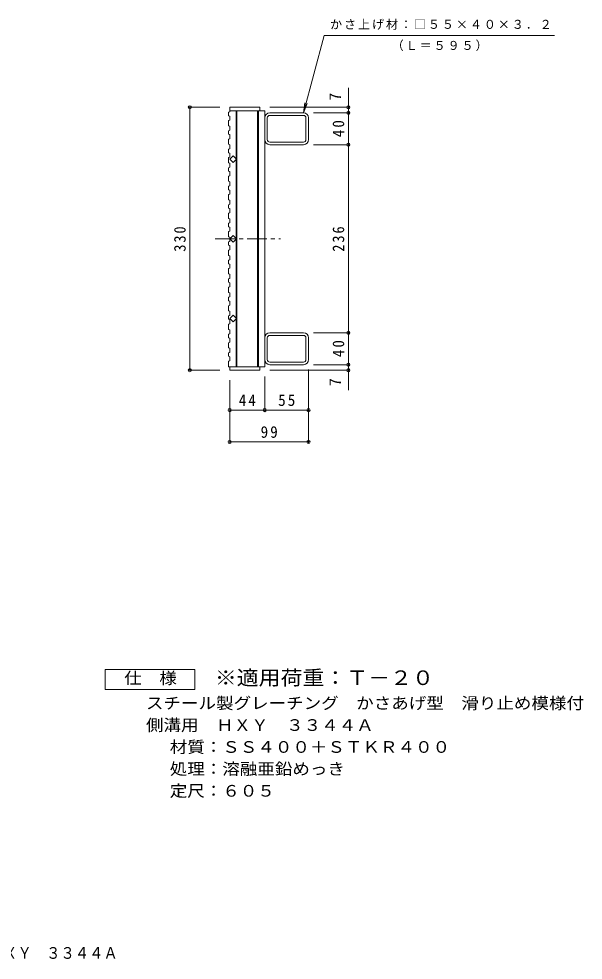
# Model space of a CAD drawing. Units: millimetres, scale not verified. Extents: x -635 to 782, y -687 to 532.
# Drawn here: x 73 to 782, y -687 to 495 of the extents above; entities that cross this region are included whole.
import ezdxf
from ezdxf.enums import TextEntityAlignment as Align

# ---------------------------------------------------------------- set-up
doc = ezdxf.new("R2010")
doc.units = ezdxf.units.MM
doc.header["$LTSCALE"] = 5
doc.header["$PDMODE"] = 32
doc.header["$PDSIZE"] = 4
doc.linetypes.add('CHAIN1', pattern=[8, 5, -1, 1, -1])
for name, color, linetype, lineweight in [('1-1_1-1ﾚｲﾔ', 2, 'Continuous', 9), ('1-2_1-2ﾚｲﾔ', 3, 'Continuous', 9), ('1-4_1-4ﾚｲﾔ', 7, 'Continuous', 9), ('F-4_F-4ﾚｲﾔ', 2, 'Continuous', 9)]:
    doc.layers.add(name, color=color, linetype=linetype, lineweight=lineweight)
doc.layers.add('F-5_F-5ﾚｲﾔ', color=2, linetype='Continuous')
doc.styles.add('ＭＳ ゴシック', font='')
doc.styles.get('ＭＳ ゴシック').set_extended_font_data('MS Gothic')

msp = doc.modelspace()

# ---------------------------------------------------------------- linework, layer by layer
at = {"layer": '1-1_1-1ﾚｲﾔ'}
for p, q in [((385.038, 343.099), (385.038, 370.299)), ((430.438, 376.699), (388.238, 376.699)), ((430.438, 373.499), (388.238, 373.499)), ((433.638, 343.099), (433.638, 370.299)), ((436.838, 343.099), (436.838, 370.299)), ((388.238, 339.899), (430.438, 339.899)), ((430.438, 336.699), (388.238, 336.699)), ((430.438, 100.699), (388.238, 100.699)), ((388.238, 97.499), (430.438, 97.499)), ((385.038, 94.299), (385.038, 67.099)), ((433.638, 94.299), (433.638, 67.099)), ((436.838, 94.299), (436.838, 67.099)), ((430.438, 63.899), (388.238, 63.899)), ((430.438, 60.699), (388.238, 60.699))]:
    msp.add_line(p, q, dxfattribs=at)
for centre, radius, start, end in [((388.238, 370.299), 6.4, 90, 180), ((388.238, 370.299), 3.2, 90, 180), ((430.438, 370.299), 6.4, 0, 90), ((430.438, 370.299), 3.2, 0, 90), ((388.238, 343.099), 6.4, 180, 270), ((388.238, 343.099), 3.2, 180, 270), ((430.438, 343.099), 6.4, 270, 0), ((430.438, 343.099), 3.2, 270, 0), ((388.238, 94.299), 6.4, 90, 180), ((388.238, 94.299), 3.2, 90, 180), ((430.438, 94.299), 6.4, 0, 90), ((430.438, 94.299), 3.2, 0, 90), ((388.238, 67.099), 6.4, 180, 270), ((388.238, 67.099), 3.2, 180, 270), ((430.438, 67.099), 3.2, 270, 0), ((430.438, 67.099), 6.4, 270, 0)]:
    msp.add_arc(centre, radius, start, end, dxfattribs=at)
at = {"layer": '1-2_1-2ﾚｲﾔ'}
for p, q in [((336.338, 377.544), (337.838, 378.055)), ((337.838, 383.699), (375.838, 383.699)), ((337.838, 383.699), (337.838, 378.055)), ((337.838, 379.199), (381.838, 379.199)), ((345.838, 379.199), (345.838, 319.184)), ((346.838, 379.199), (346.838, 218.699)), ((372.838, 379.199), (372.838, 218.699)), ((373.838, 379.199), (373.838, 218.699)), ((375.838, 383.699), (375.838, 379.199)), ((381.838, 379.199), (381.838, 218.699)), ((336.338, 367.001), (337.838, 367.513)), ((336.338, 354.318), (337.838, 354.829)), ((337.838, 359.942), (337.838, 354.829)), ((336.338, 343.775), (337.838, 344.286)), ((336.338, 331.091), (337.838, 331.603)), ((337.838, 336.716), (337.838, 331.603)), ((336.338, 320.548), (337.838, 321.06)), ((336.338, 307.865), (337.838, 308.376)), ((337.838, 313.49), (337.838, 308.376)), ((345.838, 318.214), (345.838, 219.184)), ((336.338, 297.322), (337.838, 297.833)), ((337.838, 302.947), (337.838, 297.833)), ((336.338, 284.639), (337.838, 285.15)), ((337.838, 290.263), (337.838, 285.15)), ((336.338, 274.096), (337.838, 274.607)), ((337.838, 279.72), (337.838, 274.607)), ((336.338, 261.412), (337.838, 261.924)), ((337.838, 267.037), (337.838, 261.924)), ((336.338, 250.869), (337.838, 251.381)), ((337.838, 256.494), (337.838, 251.381)), ((336.338, 238.186), (337.838, 238.697)), ((337.838, 243.81), (337.838, 238.697)), ((336.338, 227.643), (337.838, 228.154)), ((337.838, 233.267), (337.838, 228.154)), ((336.338, 214.959), (337.838, 215.471)), ((337.838, 220.584), (337.838, 215.471)), ((345.838, 119.184), (345.838, 218.214)), ((346.838, 58.199), (346.838, 218.699)), ((372.838, 58.199), (372.838, 218.699)), ((373.838, 58.199), (373.838, 218.699)), ((381.838, 58.199), (381.838, 218.699)), ((336.338, 204.416), (337.838, 204.928)), ((337.838, 210.041), (337.838, 204.928)), ((336.338, 191.733), (337.838, 192.245)), ((337.838, 197.358), (337.838, 192.245)), ((336.338, 181.19), (337.838, 181.701)), ((337.838, 186.814), (337.838, 181.701)), ((336.338, 168.507), (337.838, 169.018)), ((337.838, 174.131), (337.838, 169.018)), ((336.338, 157.963), (337.838, 158.475)), ((337.838, 163.588), (337.838, 158.475)), ((336.338, 145.28), (337.838, 145.792)), ((337.838, 150.905), (337.838, 145.792)), ((336.338, 134.737), (337.838, 135.248)), ((337.838, 140.362), (337.838, 135.248)), ((336.338, 122.054), (337.838, 122.565)), ((337.838, 127.678), (337.838, 122.565)), ((345.838, 58.199), (345.838, 118.214)), ((336.338, 111.51), (337.838, 112.022)), ((337.838, 117.135), (337.838, 112.022)), ((336.338, 98.827), (337.838, 99.339)), ((337.838, 104.452), (337.838, 99.339)), ((336.338, 88.284), (337.838, 88.795)), ((337.838, 93.909), (337.838, 88.795)), ((336.338, 75.601), (337.838, 76.112)), ((337.838, 81.225), (337.838, 76.112)), ((336.338, 65.057), (337.838, 65.569)), ((336.338, 65.057), (336.338, 58.199)), ((337.838, 70.682), (337.838, 65.569)), ((336.338, 58.199), (381.838, 58.199)), ((337.838, 58.199), (337.838, 53.699)), ((337.838, 53.699), (375.838, 53.699)), ((375.838, 53.699), (375.838, 58.199))]:
    msp.add_line(p, q, dxfattribs=at)
at = {"layer": '1-2_1-2ﾚｲﾔ', "linetype": 'CHAIN1'}
msp.add_line((319.643, 218.699), (401.649, 218.699), dxfattribs=at)
at = {"layer": '1-2_1-2ﾚｲﾔ'}
for points in [[(336.338, 377.544), (336.338, 373.137), (337.838, 372.626), (337.838, 367.513)], [(336.338, 367.001), (336.338, 360.454), (337.838, 359.942)], [(336.338, 354.318), (336.338, 349.911), (337.838, 349.399), (337.838, 344.286)], [(336.338, 343.775), (336.338, 337.227), (337.838, 336.716)], [(336.338, 331.091), (336.338, 326.684), (337.838, 326.173), (337.838, 321.06)], [(336.338, 320.548), (336.338, 314.001), (337.838, 313.49)], [(336.338, 307.865), (336.338, 303.458), (337.838, 302.947)], [(336.338, 297.322), (336.338, 290.775), (337.838, 290.263)], [(336.338, 284.639), (336.338, 280.231), (337.838, 279.72)], [(336.338, 274.096), (336.338, 267.548), (337.838, 267.037)], [(336.338, 261.412), (336.338, 257.005), (337.838, 256.494)], [(336.338, 250.869), (336.338, 244.322), (337.838, 243.81)], [(336.338, 238.186), (336.338, 233.779), (337.838, 233.267)], [(336.338, 227.643), (336.338, 221.095), (337.838, 220.584)], [(336.338, 214.959), (336.338, 210.552), (337.838, 210.041)], [(336.338, 204.416), (336.338, 197.869), (337.838, 197.358)], [(336.338, 191.733), (336.338, 187.326), (337.838, 186.814)], [(336.338, 181.19), (336.338, 174.642), (337.838, 174.131)], [(336.338, 168.507), (336.338, 164.099), (337.838, 163.588)], [(336.338, 157.963), (336.338, 151.416), (337.838, 150.905)], [(336.338, 145.28), (336.338, 140.873), (337.838, 140.362)], [(336.338, 134.737), (336.338, 128.19), (337.838, 127.678)], [(336.338, 122.054), (336.338, 117.646), (337.838, 117.135)], [(336.338, 111.51), (336.338, 104.963), (337.838, 104.452)], [(336.338, 98.827), (336.338, 94.42), (337.838, 93.909)], [(336.338, 88.284), (336.338, 81.737), (337.838, 81.225)], [(336.338, 75.601), (336.338, 71.193), (337.838, 70.682)]]:
    msp.add_lwpolyline(points, dxfattribs=at)
for points in [[(346.323, 318.699), (342.08, 314.456), (337.838, 318.699), (342.08, 322.941)], [(346.323, 218.699), (342.08, 214.456), (337.838, 218.699), (342.08, 222.941)], [(346.323, 118.699), (342.08, 122.942), (337.838, 118.699), (342.08, 114.456)]]:
    msp.add_lwpolyline(points, close=True, dxfattribs=at)
at = {"layer": '1-4_1-4ﾚｲﾔ'}
for p, q in [((486.838, 28.619), (486.838, 408.098)), ((325.338, 383.699), (286.338, 383.699)), ((287.838, 53.699), (287.838, 383.699)), ((388.338, 383.699), (488.338, 383.699)), ((430.438, 376.699), (432.069, 389.092)), ((430.438, 376.699), (435.221, 388.248)), ((442.938, 376.699), (488.338, 376.699)), ((442.938, 336.699), (488.338, 336.699)), ((442.938, 100.699), (488.338, 100.699)), ((442.938, 60.699), (488.338, 60.699)), ((325.338, 53.699), (286.338, 53.699)), ((388.338, 53.699), (488.338, 53.699)), ((436.838, 54.599), (436.838, -37.801)), ((337.838, 41.199), (337.838, -37.801)), ((381.838, 45.699), (381.838, 2.199)), ((337.838, 3.699), (436.838, 3.699)), ((337.838, -36.301), (436.838, -36.301))]:
    msp.add_line(p, q, dxfattribs=at)
msp.add_lwpolyline([(430.438, 376.699), (456.429, 473.699), (745.679, 473.699)], dxfattribs=at)
for p in [(287.838, 383.699), (486.838, 383.699), (486.838, 376.699), (486.838, 336.699), (486.838, 100.699), (486.838, 60.699), (287.838, 53.699), (486.838, 53.699), (337.838, 3.699), (381.838, 3.699), (436.838, 3.699), (337.838, -36.301), (436.838, -36.301)]:
    msp.add_point(p, dxfattribs=at)
at = {"layer": 'F-4_F-4ﾚｲﾔ'}
msp.add_lwpolyline([(181.716, -346.756), (181.716, -321.756), (294.216, -321.756), (294.216, -346.756)], close=True, dxfattribs=at)

# ---------------------------------------------------------------- texts
at = {"layer": '1-4_1-4ﾚｲﾔ', "color": 2, "style": 'ＭＳ ゴシック'}
for p in [(481.838, 391.935), (481.838, 33.809)]:
    msp.add_text('7', height=14.66, rotation=90, dxfattribs=at).set_placement(p, align=Align.BOTTOM_LEFT)
at = {"layer": '1-4_1-4ﾚｲﾔ', "char_height": 11, "attachment_point": 7, "style": 'ＭＳ ゴシック'}
for s, insert in [('\\T1.17;かさ上げ材：□５５×４０×３．２', (463.93, 480.877)), ('\\T1.17;（Ｌ＝５９５）', (541.304, 454.151))]:
    msp.add_mtext(s, dxfattribs=dict(at, insert=insert))
at = {"layer": '1-4_1-4ﾚｲﾔ', "color": 2, "char_height": 14.66, "attachment_point": 7, "rotation": 90, "style": 'ＭＳ ゴシック'}
for s, insert in [('\\T1.27;\\W0.95;40', (481.838, 346.074)), ('\\T1.27;\\W0.9;330', (282.838, 202.449)), ('\\T1.27;\\W0.9;236', (481.838, 202.449)), ('\\T1.27;\\W0.95;40', (481.838, 70.074))]:
    msp.add_mtext(s, dxfattribs=dict(at, insert=insert))
at = {"layer": '1-4_1-4ﾚｲﾔ', "color": 2, "char_height": 14.66, "attachment_point": 7, "style": 'ＭＳ ゴシック'}
for s, insert in [('\\T1.27;\\W0.95;44', (349.213, 8.699)), ('\\T1.27;\\W0.95;55', (398.713, 8.699)), ('\\T1.27;\\W0.95;99', (376.713, -31.301))]:
    msp.add_mtext(s, dxfattribs=dict(at, insert=insert))
at = {"layer": 'F-4_F-4ﾚｲﾔ', "style": 'ＭＳ ゴシック', "width": 1.1}
for s, p in [('仕\u3000様', (205.466, -344.256)), ('スチール製グレーチング\u3000かさあげ型\u3000滑り止め模様付', (232.76, -375.716)), ('側溝用\u3000ＨＸＹ\u3000３３４４Ａ', (232.76, -403.217)), ('材質：ＳＳ４００＋ＳＴＫＲ４００', (262.617, -430.715)), ('処理：溶融亜鉛めっき', (262.617, -458.216)), ('定尺：６０５', (262.617, -485.716))]:
    msp.add_text(s, height=14.66, dxfattribs=at).set_placement(p, align=Align.BOTTOM_LEFT)
at = {"layer": 'F-5_F-5ﾚｲﾔ', "color": 3, "style": 'ＭＳ ゴシック', "width": 1.1}
msp.add_text('※適用荷重：Ｔ－２０', height=18.33, dxfattribs=at).set_placement((319.216, -346.756), align=Align.BOTTOM_LEFT)
at = {"layer": 'F-5_F-5ﾚｲﾔ', "style": 'ＭＳ ゴシック', "width": 0.9}
msp.add_text('側溝用\u3000ＨＸＹ\u3000３３４４Ａ', height=14.66, dxfattribs=at).set_placement((-36.545, -689.202), align=Align.BOTTOM_LEFT)

doc.saveas('drawing.dxf')
